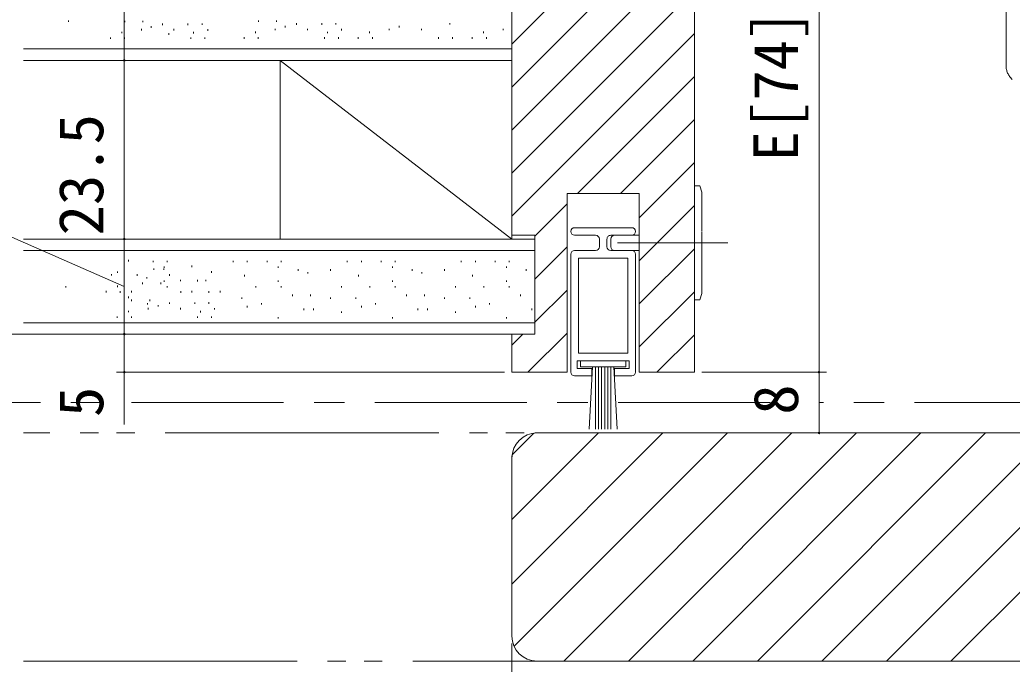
# Model space of a CAD drawing. Units: millimetres, scale not verified. Extents: x -1188 to -198, y -840 to 759.
# Drawn here: x -831.1 to -700.6, y -556.8 to -472 of the extents above; entities that cross this region are included whole.
import ezdxf
from ezdxf.enums import TextEntityAlignment as Align

# ---------------------------------------------------------------- set-up
doc = ezdxf.new("R2010")
doc.units = ezdxf.units.MM
doc.header["$LTSCALE"] = 4
doc.linetypes.add('CHAIN1', pattern=[8, 5, -1, 1, -1])
doc.linetypes.add('DOUBLE_CHAIN2', pattern=[12.8, 9, -1, 0.6, -0.6, 0.6, -1])
for name, color, linetype, lineweight in [('0-3_YKK_D', 6, 'Continuous', 9), ('0-5_YKK_12', 2, 'Continuous', 9), ('0-6_YSS_K', 3, 'Continuous', 9), ('0-7_YKK_13', 4, 'Continuous', 9)]:
    doc.layers.add(name, color=color, linetype=linetype, lineweight=lineweight)
doc.styles.add('ＭＳ ゴシック', font='')
doc.styles.get('ＭＳ ゴシック').set_extended_font_data('MS Gothic')

msp = doc.modelspace()

# ---------------------------------------------------------------- linework, layer by layer
at = {"layer": '0-3_YKK_D'}
for p, q in [((-725.967, -444.359), (-725.967, -518.359)), ((-817.367, -464.859), (-817.367, -477.359)), ((-804.934, -477.359), (-818.367, -477.359)), ((-804.934, -477.359), (-818.367, -477.359)), ((-817.367, -477.359), (-817.367, -500.859)), ((-817.367, -507.109), (-837.706, -498.193)), ((-814.934, -500.859), (-818.367, -500.859)), ((-804.934, -500.859), (-818.367, -500.859)), ((-817.367, -513.359), (-817.367, -500.859)), ((-814.934, -513.359), (-818.367, -513.359)), ((-767.367, -513.359), (-818.367, -513.359)), ((-817.367, -513.359), (-817.367, -518.359)), ((-767.367, -518.359), (-818.367, -518.359)), ((-817.367, -518.359), (-817.367, -525.259)), ((-741.367, -518.359), (-724.967, -518.359)), ((-736.304, -518.359), (-724.967, -518.359)), ((-725.967, -526.359), (-725.967, -518.359)), ((-762.067, -526.359), (-724.967, -526.359)), ((-766.367, -554.059), (-766.367, -667.359))]:
    msp.add_line(p, q, dxfattribs=at)
for centre, start, end in [((-817.367, -477.359), 90, 270), ((-817.367, -477.359), 90, 270), ((-817.367, -477.359), 270, 90), ((-817.367, -477.359), 270, 90), ((-817.367, -500.859), 90, 270), ((-817.367, -500.859), 90, 270), ((-817.367, -500.859), 270, 90), ((-817.367, -500.859), 270, 90), ((-817.367, -513.359), 90, 270), ((-817.367, -513.359), 90, 270), ((-817.367, -513.359), 270, 90), ((-817.367, -513.359), 270, 90), ((-817.367, -518.359), 90, 270), ((-817.367, -518.359), 270, 90), ((-725.967, -518.359), 90, 270), ((-725.967, -518.359), 90, 270), ((-725.967, -518.359), 270, 90), ((-725.967, -518.359), 270, 90), ((-725.967, -526.359), 90, 270), ((-725.967, -526.359), 270, 90)]:
    msp.add_arc(centre, 0.106, start, end, dxfattribs=at)
at = {"layer": '0-5_YKK_12'}
for p, q in [((-766.367, -513.359), (-873.867, -513.359)), ((-766.367, -546.219), (-746.506, -526.359)), ((-766.367, -537.734), (-754.991, -526.359)), ((-766.337, -529.219), (-763.506, -526.388)), ((-766.076, -554.414), (-738.021, -526.359)), ((-648.398, -526.359), (-763.367, -526.359)), ((-763.067, -526.359), (-599.367, -526.359)), ((-759.536, -556.359), (-729.536, -526.359)), ((-751.05, -556.359), (-721.05, -526.359)), ((-742.565, -556.359), (-712.565, -526.359)), ((-734.08, -556.359), (-704.08, -526.359)), ((-725.594, -556.359), (-695.594, -526.359)), ((-717.109, -556.359), (-687.109, -526.359)), ((-708.624, -556.359), (-678.624, -526.359)), ((-766.367, -529.359), (-766.367, -553.059)), ((-766.367, -556.359), (-763.067, -556.359)), ((-763.067, -556.359), (-599.367, -556.359))]:
    msp.add_line(p, q, dxfattribs=at)
at = {"layer": '0-5_YKK_12', "linetype": 'CHAIN1'}
for p, q in [((-732.404, -522.359), (-985.985, -522.359)), ((-405.4, -522.359), (-725.967, -522.359))]:
    msp.add_line(p, q, dxfattribs=at)
at = {"layer": '0-5_YKK_12', "linetype": 'DOUBLE_CHAIN2'}
for p, q in [((-622.367, -526.359), (-830.617, -526.359)), ((-830.617, -556.359), (-622.667, -556.359))]:
    msp.add_line(p, q, dxfattribs=at)
at = {"layer": '0-5_YKK_12'}
for centre, start, end in [((-763.067, -529.659), 90, 180), ((-763.067, -553.059), 180, 270)]:
    msp.add_arc(centre, 3.3, start, end, dxfattribs=at)
at = {"layer": '0-6_YSS_K'}
for p, q in [((-742.367, -518.359), (-742.367, -446.359)), ((-766.367, -475.208), (-742.367, -451.208)), ((-766.367, -480.865), (-742.367, -456.865)), ((-766.367, -486.522), (-742.367, -462.522)), ((-766.367, -492.179), (-742.367, -468.179)), ((-766.367, -469.359), (-766.367, -500.359)), ((-824.72, -472.312), (-824.72, -472.112)), ((-817.309, -472.345), (-817.309, -472.145)), ((-814.91, -472.345), (-814.91, -472.145)), ((-812.316, -472.716), (-812.316, -472.516)), ((-808.98, -472.716), (-808.98, -472.516)), ((-807.136, -472.49), (-807.136, -472.69)), ((-799.72, -472.312), (-799.72, -472.112)), ((-797.322, -472.312), (-797.322, -472.112)), ((-794.727, -472.683), (-794.727, -472.483)), ((-791.391, -472.683), (-791.391, -472.483)), ((-789.547, -472.457), (-789.547, -472.657)), ((-774.547, -472.457), (-774.547, -472.657)), ((-817.688, -473.601), (-817.688, -473.801)), ((-815.094, -473.231), (-815.094, -473.431)), ((-813.807, -472.86), (-813.807, -473.06)), ((-811.518, -473.986), (-811.518, -473.786)), ((-810.842, -473.231), (-810.842, -473.431)), ((-808.239, -473.827), (-808.239, -473.627)), ((-806.386, -473.457), (-806.386, -473.257)), ((-800.1, -473.569), (-800.1, -473.769)), ((-797.505, -473.198), (-797.505, -473.398)), ((-796.219, -472.828), (-796.219, -473.028)), ((-793.254, -473.198), (-793.254, -473.398)), ((-790.65, -473.795), (-790.65, -473.595)), ((-788.797, -473.424), (-788.797, -473.224)), ((-785.1, -473.569), (-785.1, -473.769)), ((-782.505, -473.198), (-782.505, -473.398)), ((-781.219, -472.828), (-781.219, -473.028)), ((-778.254, -473.198), (-778.254, -473.398)), ((-770.1, -473.569), (-770.1, -473.769)), ((-767.505, -473.198), (-767.505, -473.398)), ((-819.171, -474.343), (-819.171, -474.543)), ((-817.318, -474.343), (-817.318, -474.543)), ((-808.619, -474.343), (-808.619, -474.543)), ((-806.765, -474.343), (-806.765, -474.543)), ((-801.582, -474.31), (-801.582, -474.51)), ((-799.729, -474.31), (-799.729, -474.51)), ((-791.03, -474.31), (-791.03, -474.51)), ((-789.177, -474.31), (-789.177, -474.51)), ((-786.582, -474.31), (-786.582, -474.51)), ((-784.729, -474.31), (-784.729, -474.51)), ((-776.03, -474.31), (-776.03, -474.51)), ((-774.177, -474.31), (-774.177, -474.51)), ((-771.582, -474.31), (-771.582, -474.51)), ((-769.729, -474.31), (-769.729, -474.51)), ((-766.367, -497.836), (-742.367, -473.835)), ((-830.617, -475.859), (-766.367, -475.859)), ((-796.867, -477.359), (-766.367, -477.359)), ((-796.867, -477.359), (-766.367, -500.859)), ((-796.867, -500.859), (-796.867, -477.359)), ((-766.367, -477.359), (-766.367, -500.859)), ((-757.733, -494.859), (-742.367, -479.492)), ((-752.076, -494.859), (-742.367, -485.149)), ((-749.617, -498.056), (-742.367, -490.806)), ((-759.117, -494.859), (-749.617, -494.859)), ((-759.117, -513.609), (-759.117, -494.859)), ((-749.617, -494.859), (-749.617, -513.609)), ((-763.367, -500.492), (-759.117, -496.242)), ((-763.367, -500.859), (-830.617, -500.859)), ((-796.867, -500.859), (-766.367, -500.859)), ((-766.367, -500.359), (-763.367, -500.359)), ((-763.367, -500.359), (-763.367, -513.359)), ((-763.367, -513.359), (-763.367, -500.859)), ((-830.617, -502.359), (-763.367, -502.359)), ((-763.367, -506.149), (-759.117, -501.899)), ((-749.617, -509.37), (-742.367, -502.12)), ((-816.798, -503.609), (-816.798, -503.809)), ((-813.582, -503.907), (-813.582, -503.707)), ((-811.729, -503.907), (-811.729, -503.707)), ((-803.03, -503.907), (-803.03, -503.707)), ((-801.177, -503.907), (-801.177, -503.707)), ((-798.582, -503.907), (-798.582, -503.707)), ((-796.729, -503.907), (-796.729, -503.707)), ((-788.03, -503.907), (-788.03, -503.707)), ((-786.177, -503.907), (-786.177, -503.707)), ((-783.582, -503.907), (-783.582, -503.707)), ((-781.729, -503.907), (-781.729, -503.707)), ((-773.03, -503.907), (-773.03, -503.707)), ((-771.177, -503.907), (-771.177, -503.707)), ((-768.582, -503.907), (-768.582, -503.707)), ((-766.729, -503.907), (-766.729, -503.707)), ((-818.272, -505.318), (-818.272, -505.118)), ((-813.463, -504.721), (-813.463, -504.921)), ((-812.176, -504.721), (-812.176, -504.921)), ((-812.1, -504.648), (-812.1, -504.448)), ((-808.47, -504.351), (-808.47, -504.551)), ((-805.875, -505.092), (-805.875, -505.292)), ((-797.1, -504.648), (-797.1, -504.448)), ((-794.505, -505.019), (-794.505, -504.819)), ((-790.254, -505.019), (-790.254, -504.819)), ((-782.1, -504.648), (-782.1, -504.448)), ((-779.505, -505.019), (-779.505, -504.819)), ((-775.254, -505.019), (-775.254, -504.819)), ((-767.1, -504.648), (-767.1, -504.448)), ((-764.505, -505.019), (-764.505, -504.819)), ((-819.022, -505.462), (-819.022, -505.662)), ((-815.677, -505.688), (-815.677, -505.488)), ((-814.391, -506.059), (-814.391, -505.859)), ((-812.1, -506.502), (-812.1, -506.302)), ((-811.426, -505.688), (-811.426, -505.488)), ((-809.952, -506.204), (-809.952, -506.404)), ((-807.719, -506.43), (-807.719, -506.23)), ((-806.616, -506.204), (-806.616, -506.404)), ((-801.547, -505.76), (-801.547, -505.56)), ((-797.1, -506.502), (-797.1, -506.302)), ((-793.219, -505.39), (-793.219, -505.19)), ((-786.547, -505.76), (-786.547, -505.56)), ((-782.1, -506.502), (-782.1, -506.302)), ((-778.219, -505.39), (-778.219, -505.19)), ((-771.547, -505.76), (-771.547, -505.56)), ((-767.1, -506.502), (-767.1, -506.302)), ((-825.065, -507.243), (-825.065, -507.043)), ((-819.763, -507.686), (-819.763, -507.886)), ((-818.272, -507.171), (-818.272, -506.971)), ((-817.901, -507.912), (-817.901, -507.712)), ((-816.428, -507.686), (-816.428, -507.886)), ((-814.945, -506.574), (-814.945, -506.774)), ((-812.546, -506.574), (-812.546, -506.774)), ((-811.729, -507.243), (-811.729, -507.043)), ((-809.943, -507.912), (-809.943, -507.712)), ((-808.47, -507.686), (-808.47, -507.886)), ((-806.237, -507.912), (-806.237, -507.712)), ((-804.763, -507.686), (-804.763, -507.886)), ((-800.065, -507.243), (-800.065, -507.043)), ((-796.729, -507.243), (-796.729, -507.043)), ((-788.771, -507.243), (-788.771, -507.043)), ((-785.065, -507.243), (-785.065, -507.043)), ((-781.729, -507.243), (-781.729, -507.043)), ((-773.771, -507.243), (-773.771, -507.043)), ((-770.065, -507.243), (-770.065, -507.043)), ((-766.729, -507.243), (-766.729, -507.043)), ((-763.367, -511.806), (-759.117, -507.556)), ((-816.798, -508.427), (-816.798, -508.627)), ((-816.419, -509.024), (-816.419, -508.824)), ((-814.02, -509.024), (-814.02, -508.824)), ((-801.918, -508.725), (-801.918, -508.525)), ((-795.247, -508.355), (-795.247, -508.155)), ((-792.848, -508.355), (-792.848, -508.155)), ((-790.254, -508.725), (-790.254, -508.525)), ((-786.918, -508.725), (-786.918, -508.525)), ((-780.247, -508.355), (-780.247, -508.155)), ((-777.848, -508.355), (-777.848, -508.155)), ((-775.254, -508.725), (-775.254, -508.525)), ((-771.918, -508.725), (-771.918, -508.525)), ((-765.247, -508.355), (-765.247, -508.155)), ((-749.617, -515.027), (-742.367, -507.777)), ((-816.798, -510.281), (-816.798, -510.481)), ((-814.324, -509.467), (-814.324, -509.267)), ((-814.204, -509.91), (-814.204, -510.11)), ((-812.917, -509.539), (-812.917, -509.739)), ((-811.426, -509.395), (-811.426, -509.195)), ((-809.952, -509.91), (-809.952, -510.11)), ((-808.09, -509.395), (-808.09, -509.195)), ((-807.349, -510.507), (-807.349, -510.307)), ((-806.246, -509.169), (-806.246, -509.369)), ((-805.495, -510.136), (-805.495, -509.936)), ((-801.177, -509.837), (-801.177, -509.637)), ((-799.324, -509.467), (-799.324, -509.267)), ((-793.764, -510.208), (-793.764, -510.008)), ((-792.477, -510.208), (-792.477, -510.008)), ((-788.771, -510.578), (-788.771, -510.378)), ((-786.177, -509.837), (-786.177, -509.637)), ((-784.324, -509.467), (-784.324, -509.267)), ((-778.764, -510.208), (-778.764, -510.008)), ((-777.477, -510.208), (-777.477, -510.008)), ((-773.771, -510.578), (-773.771, -510.378)), ((-771.177, -509.837), (-771.177, -509.637)), ((-769.324, -509.467), (-769.324, -509.267)), ((-763.764, -510.208), (-763.764, -510.008)), ((-818.281, -511.022), (-818.281, -511.222)), ((-816.428, -511.022), (-816.428, -511.222)), ((-807.728, -511.022), (-807.728, -511.222)), ((-805.875, -511.022), (-805.875, -511.222)), ((-797.1, -511.32), (-797.1, -511.12)), ((-782.1, -511.32), (-782.1, -511.12)), ((-767.1, -511.32), (-767.1, -511.12)), ((-830.617, -511.859), (-763.367, -511.859)), ((-830.617, -513.359), (-763.367, -513.359)), ((-766.367, -514.806), (-764.919, -513.359)), ((-766.367, -513.359), (-766.367, -518.359)), ((-763.367, -513.359), (-766.367, -513.359)), ((-764.262, -518.359), (-759.117, -513.213)), ((-759.117, -518.359), (-759.117, -513.609)), ((-749.617, -513.609), (-749.617, -518.359)), ((-747.292, -518.359), (-742.367, -513.434)), ((-766.367, -518.359), (-759.117, -518.359)), ((-749.617, -518.359), (-742.367, -518.359))]:
    msp.add_line(p, q, dxfattribs=at)
for points in [[(-766.367, -464.859), (-766.367, -477.359), (-830.617, -477.359)], [(-749.617, -503.713), (-747.262, -501.359), (-742.367, -496.463)]]:
    msp.add_lwpolyline(points, dxfattribs=at)
at = {"layer": '0-7_YKK_13', "linetype": 'DOUBLE_CHAIN2'}
msp.add_line((-701.367, -459.694), (-701.367, -478.024), dxfattribs=at)
at = {"layer": '0-7_YKK_13'}
for p, q in [((-742.367, -493.859), (-741.667, -493.859)), ((-741.367, -494.683), (-741.667, -493.859)), ((-741.367, -494.683), (-741.367, -495.359)), ((-741.367, -495.359), (-741.367, -495.659)), ((-741.367, -495.659), (-741.367, -499.759)), ((-750.617, -499.359), (-758.117, -499.359)), ((-741.367, -502.959), (-741.367, -499.88)), ((-758.117, -500.359), (-755.367, -500.359)), ((-754.867, -500.859), (-754.867, -501.859)), ((-753.867, -500.859), (-753.867, -501.859)), ((-753.367, -500.359), (-750.617, -500.359)), ((-753.367, -501.859), (-753.367, -500.859)), ((-752.867, -500.359), (-749.617, -500.359)), ((-752.867, -500.359), (-750.617, -500.359)), ((-755.367, -502.359), (-758.117, -502.359)), ((-750.617, -502.359), (-753.367, -502.359)), ((-749.617, -502.359), (-752.867, -502.359)), ((-750.617, -502.359), (-752.867, -502.359)), ((-750.617, -502.359), (-752.867, -502.359)), ((-758.617, -502.852), (-758.617, -518.359)), ((-751.117, -503.359), (-757.617, -503.359)), ((-757.617, -515.859), (-757.617, -503.359)), ((-751.117, -515.859), (-751.117, -503.359)), ((-750.117, -518.359), (-750.117, -502.859)), ((-741.367, -507.359), (-741.367, -508.034)), ((-742.367, -508.859), (-741.667, -508.859)), ((-741.667, -508.859), (-741.367, -508.034)), ((-750.967, -516.859), (-757.767, -516.859)), ((-751.117, -515.859), (-757.617, -515.859)), ((-751.367, -516.859), (-751.367, -517.659)), ((-755.767, -517.659), (-756.196, -525.859)), ((-755.367, -517.659), (-755.367, -525.859)), ((-754.967, -517.659), (-754.967, -525.859)), ((-754.567, -517.659), (-754.567, -525.859)), ((-754.167, -525.859), (-754.167, -517.659)), ((-753.767, -525.859), (-753.767, -517.659)), ((-753.367, -525.859), (-753.367, -517.659)), ((-752.537, -525.859), (-752.967, -517.659)), ((-750.617, -518.859), (-752.867, -518.859))]:
    msp.add_line(p, q, dxfattribs=at)
at = {"layer": '0-7_YKK_13', "linetype": 'CHAIN1'}
msp.add_line((-737.983, -501.359), (-752.463, -501.359), dxfattribs=at)
at = {"layer": '0-7_YKK_13'}
for points in [[(-741.367, -502.959), (-741.367, -507.059), (-741.367, -507.359)], [(-757.767, -516.859), (-757.767, -517.859), (-755.867, -517.859), (-755.867, -518.859), (-758.117, -518.859)], [(-751.367, -517.659), (-757.367, -517.659), (-757.367, -516.859)], [(-752.867, -518.859), (-752.867, -517.859), (-750.967, -517.859), (-750.967, -516.859)]]:
    msp.add_lwpolyline(points, dxfattribs=at)
at = {"layer": '0-7_YKK_13', "linetype": 'DOUBLE_CHAIN2'}
msp.add_arc((-698.867, -478.024), 2.5, 180, 227.15636, dxfattribs=at)
at = {"layer": '0-7_YKK_13'}
for centre, start, end in [((-758.117, -499.859), 89.99724, 179.99724), ((-758.117, -499.859), 180, 270), ((-750.617, -499.859), 0, 90), ((-750.617, -499.859), 270, 0), ((-755.367, -500.859), 0, 90), ((-753.367, -500.859), 89.99998, 180), ((-752.867, -500.859), 90, 180), ((-758.117, -502.859), 90, 179.20607), ((-755.367, -501.859), 270, 0), ((-753.367, -501.859), 180, 269.99998), ((-752.867, -501.859), 180, 269.99998), ((-750.617, -502.859), 0, 90), ((-758.117, -518.359), 180, 270), ((-750.617, -518.359), 270, 0)]:
    msp.add_arc(centre, 0.5, start, end, dxfattribs=at)

# ---------------------------------------------------------------- texts
at = {"layer": '0-3_YKK_D', "color": 4, "style": 'ＭＳ ゴシック'}
for s, p in [('E[74]', (-726.967, -490.639)), ('23.5', (-818.367, -500.379)), ('5', (-818.367, -524.259)), ('8', (-726.967, -523.959))]:
    msp.add_text(s, height=5.865, rotation=90, dxfattribs=at).set_placement(p, align=Align.BOTTOM_LEFT)

doc.saveas('drawing.dxf')
